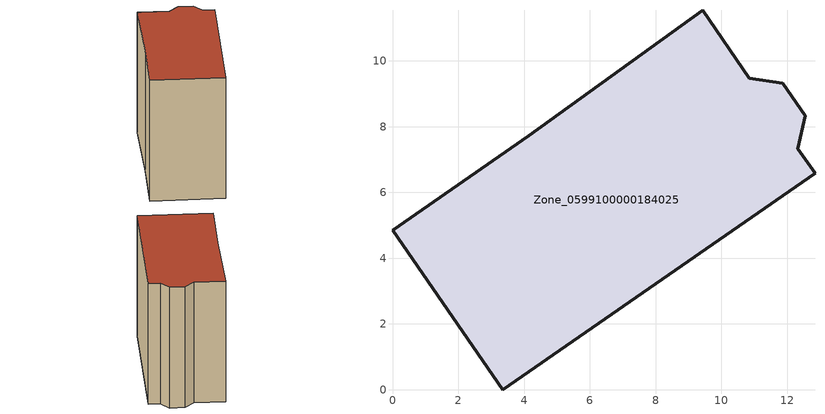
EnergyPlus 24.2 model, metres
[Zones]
Zone_0599100000184025
 floor ground (C_G): 10.85,9.48 11.87,9.32 12.55,8.34 12.32,7.33 12.85,6.58 3.35,0 0,4.85 4.15,7.72 9.43,11.54 z0
 wall outside (C_F): 12.32,7.33 12.55,8.34 11.87,9.32 10.85,9.48 9.43,11.54 4.15,7.72 0,4.85 3.35,0 12.85,6.58 12.32,7.33 z0:10.51
 roof outside (C_R): 3.35,0 12.85,6.58 12.32,7.33 12.55,8.34 11.87,9.32 10.85,9.48 9.43,11.54 4.15,7.72 0,4.85 z10.51
[BUILDING]
Pand.0599100000184025: North Axis=0; Terrain=City; Loads Convergence Tolerance Value=0.04; Temperature Convergence Tolerance Value=0.4; Solar Distribution=FullExterior; Maximum Number of Warmup Days=25; Minimum Number of Warmup Days=1
[Site:Location]
Rotterdam.The.Hague.AP_ZH_NLD Design_Conditions: Latitude=51.96; Longitude=4.45; Time Zone=1; Elevation=-4.5
[SITE:GROUNDTEMPERATURE:BUILDINGSURFACE]
18, 18, 18, 18, 18, 18, 18, 18, 18, 18, 18, 18
[MATERIAL] Thermal Absorptance=0.9; Solar Absorptance=0.7; Visible Absorptance=0.7
Name | Roughness | Thickness | Conductivity | Density | Specific Heat
G.TC.1946 | MediumSmooth | 0.15 | 1 | 540 | 1210
F.TC.1946 | Rough | 0.3 | 0.857143 | 1920 | 840
R.TC.1946 | MediumRough | 0.2 | 0.909091 | 1500 | 1000
[CONSTRUCTION]
C_G: G.TC.1946
C_F: F.TC.1946
C_R: R.TC.1946
[ZONE]
Zone_0599100000184025: Type=1; Multiplier=1; Ceiling Height=Autocalculate; Volume=Autocalculate; Floor Area=autocalculate; Part of Total Floor Area=Yes
[ZONEINFILTRATION:DESIGNFLOWRATE]
Infil_Zone_0599100000184025: Zone or ZoneList or Space or SpaceList=Zone_0599100000184025; Schedule=AlwaysOn; Design Flow Rate Calculation Method=Flow/Area; Flow Rate per Floor Area=0.003; Constant Term Coefficient=1; Temperature Term Coefficient=0; Velocity Term Coefficient=0; Velocity Squared Term Coefficient=0
[HVACTEMPLATE:ZONE:IDEALLOADSAIRSYSTEM]
Zone_0599100000184025: Maximum Heating Supply Air Temperature=50; Minimum Cooling Supply Air Temperature=13; Maximum Heating Supply Air Humidity Ratio=0.0156; Minimum Cooling Supply Air Humidity Ratio=0.0077; Heating Limit=NoLimit; Cooling Limit=NoLimit; Dehumidification Control Type=ConstantSensibleHeatRatio; Cooling Sensible Heat Ratio=0.7; Dehumidification Setpoint=60; Humidification Control Type=None; Humidification Setpoint=30; Outdoor Air Method=None; Outdoor Air Flow Rate per Person=0.00944; Outdoor Air Flow Rate per Zone Floor Area=0; Outdoor Air Flow Rate per Zone=0; Demand Controlled Ventilation Type=None; Outdoor Air Economizer Type=NoEconomizer; Heat Recovery Type=None; Sensible Heat Recovery Effectiveness=0.7; Latent Heat Recovery Effectiveness=0.65
[ZONECONTROL:THERMOSTAT]
ThermostatControl_Zone_0599100000184025: Zone or ZoneList=Zone_0599100000184025; Control Type Schedule=DualSetpointControlType; Control 1=Thermostat_Zone_0599100000184025; Temperature Difference Between Cutout And Setpoint=0
[THERMOSTATSETPOINT:DUALSETPOINT]
Thermostat_Zone_0599100000184025: Heating Setpoint Temperature Schedule=HeatingSetpoint_Zone_0599100000184025; Cooling Setpoint Temperature Schedule=CoolingSetpoint_Zone_0599100000184025
[SCHEDULE:COMPACT]
HeatingSetpoint_Zone_0599100000184025: Through: 12/31, For: AllDays, Until: 24:00, 21
CoolingSetpoint_Zone_0599100000184025: Through: 12/31, For: AllDays, Until: 24:00, 24
DualSetpointControlType: Through: 12/31, For: AllDays, Until: 24:00, 4
AlwaysOn: Through: 12/31, For: AllDays, Until: 24:00, 1
